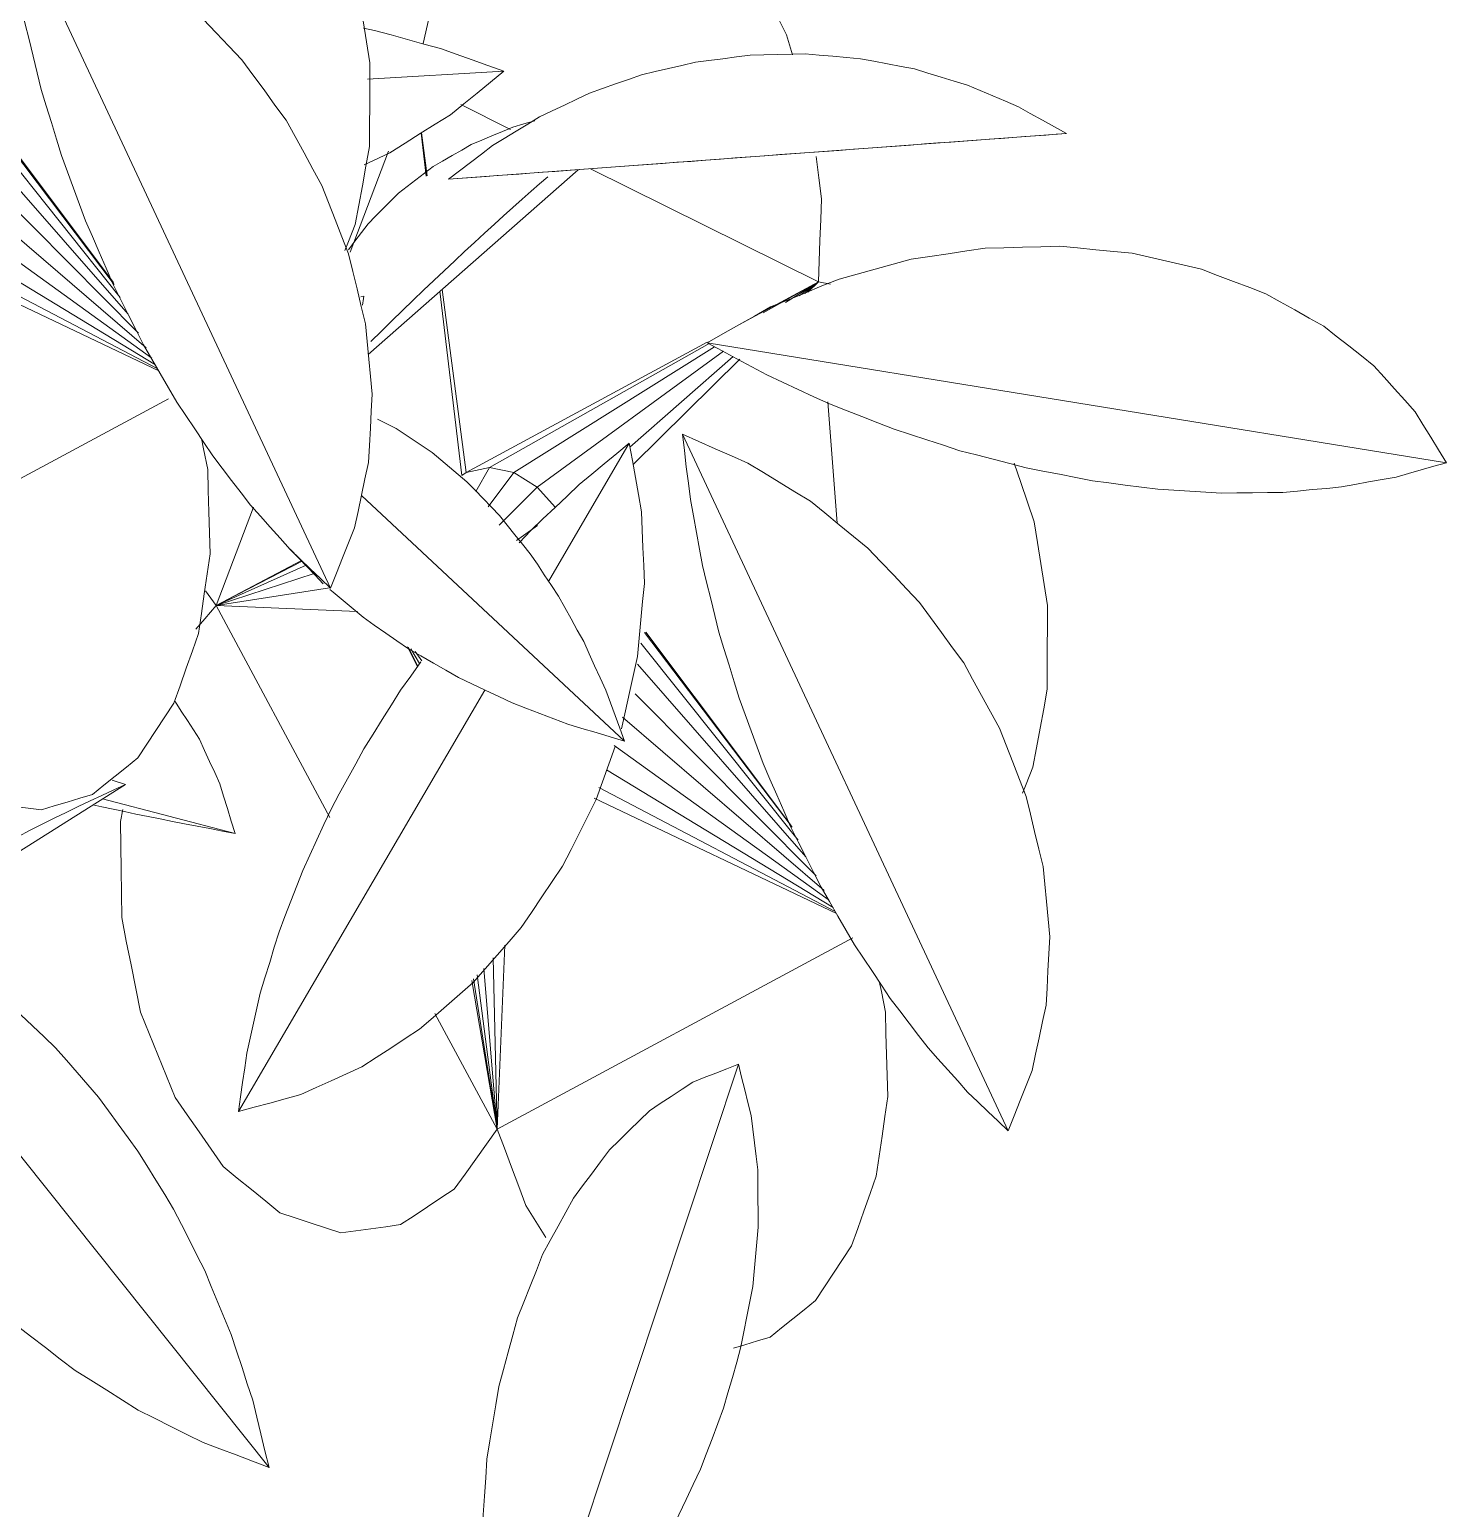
# Model space of a CAD drawing. Header units: metres. Extents: x 10.2 to 20.8, y -0.2 to 6.6.
# Drawn here: x 17.8876 to 17.9895, y 0.344 to 0.4503 of the extents above; entities that cross this region are included whole.
import ezdxf

# ---------------------------------------------------------------- set-up
doc = ezdxf.new("R2010")
doc.units = ezdxf.units.M
doc.layers.add('Importações nas famílias', color=250, linetype='Continuous', lineweight=5)
doc.layers.add('Vegetação', color=7, linetype='Continuous', lineweight=5)

# ---------------------------------------------------------------- blocks, each defined once
blk = doc.blocks.new('Planta_pergolado_12200 - plantas pergolado_skp_Component_12-V60-Corte 3')
at = {"layer": 'Importações nas famílias'}
blk.add_line((17.92705, 0.44022), (17.91195, 0.42693), dxfattribs=at)
at = {"layer": 'Importações nas famílias', "flags": 128}
for points in [[(17.92395, 0.44374), (17.92315, 0.44351), (17.92236, 0.44328)], [(17.92236, 0.44328), (17.92161, 0.44297), (17.92086, 0.44266), (17.92012, 0.44234), (17.91937, 0.44203)], [(17.91937, 0.44203), (17.91868, 0.44163), (17.91799, 0.44123), (17.91731, 0.44083), (17.91662, 0.44044)], [(17.91662, 0.44044), (17.916, 0.43996), (17.91538, 0.43948), (17.91476, 0.43901), (17.91413, 0.43853)], [(17.92368, 0.43868), (17.92428, 0.4392), (17.92487, 0.43971)], [(17.91413, 0.43853), (17.91359, 0.43798), (17.91304, 0.43743), (17.91249, 0.43688), (17.91195, 0.43632)], [(17.92103, 0.43631), (17.92169, 0.4369), (17.92235, 0.4375), (17.92302, 0.43809), (17.92368, 0.43868)], [(17.91195, 0.43632), (17.91148, 0.43571), (17.91101, 0.43509), (17.91054, 0.43447)], [(17.91818, 0.43367), (17.91889, 0.43433), (17.9196, 0.43499), (17.92032, 0.43565), (17.92103, 0.43631)], [(17.91519, 0.43084), (17.91594, 0.43155), (17.91669, 0.43225), (17.91743, 0.43296), (17.91818, 0.43367)], [(17.91214, 0.42787), (17.91291, 0.42861), (17.91367, 0.42935), (17.91443, 0.43009), (17.91519, 0.43084)]]:
    blk.add_lwpolyline(points, dxfattribs=at)
blk = doc.blocks.new('Planta_pergolado_12200 - plantas pergolado_skp_Component_12-V33-Corte 3')
at = {"layer": 'Importações nas famílias'}
blk.add_line((17.96217, 0.3114), (17.91774, 0.30811), dxfattribs=at)
at = {"layer": 'Importações nas famílias', "flags": 128}
for points in [[(17.93942, 0.31704), (17.93843, 0.31691), (17.93745, 0.31678), (17.93646, 0.31666), (17.93548, 0.31653)], [(17.94338, 0.31712), (17.94239, 0.3171), (17.9414, 0.31708), (17.94041, 0.31706), (17.93942, 0.31704)], [(17.94734, 0.31678), (17.94635, 0.31687), (17.94536, 0.31695), (17.94437, 0.31704), (17.94338, 0.31712)], [(17.93548, 0.31653), (17.93451, 0.3163), (17.93355, 0.31608), (17.93258, 0.31585), (17.93161, 0.31562)], [(17.95124, 0.31604), (17.95027, 0.31622), (17.94929, 0.31641), (17.94832, 0.3166), (17.94734, 0.31678)], [(17.95504, 0.31488), (17.95409, 0.31517), (17.95314, 0.31546), (17.95219, 0.31575), (17.95124, 0.31604)], [(17.93161, 0.31562), (17.93068, 0.31529), (17.92974, 0.31496), (17.9288, 0.31463), (17.92787, 0.3143)], [(17.9587, 0.31333), (17.95778, 0.31372), (17.95687, 0.3141), (17.95595, 0.31449), (17.95504, 0.31488)], [(17.92787, 0.3143), (17.92697, 0.31388), (17.92607, 0.31345), (17.92518, 0.31302), (17.92428, 0.3126)], [(17.92428, 0.3126), (17.92343, 0.31208), (17.92259, 0.31156), (17.92174, 0.31104), (17.92089, 0.31053)], [(17.96217, 0.3114), (17.9613, 0.31188), (17.96043, 0.31237), (17.95956, 0.31285), (17.9587, 0.31333)], [(17.92089, 0.31053), (17.92011, 0.30992), (17.91932, 0.30932), (17.91853, 0.30871), (17.91774, 0.30811)], [(17.94791, 0.31035), (17.94892, 0.31042), (17.94993, 0.3105), (17.95094, 0.31057), (17.95195, 0.31065)], [(17.95195, 0.31065), (17.9529, 0.31072), (17.95384, 0.31079), (17.95479, 0.31086), (17.95573, 0.31093)], [(17.95573, 0.31093), (17.95659, 0.31099), (17.95745, 0.31105), (17.95831, 0.31112), (17.95917, 0.31118)], [(17.95917, 0.31118), (17.95992, 0.31124), (17.96067, 0.31129), (17.96142, 0.31135), (17.96217, 0.3114)], [(17.93105, 0.3091), (17.93208, 0.30917), (17.93311, 0.30925), (17.93414, 0.30933), (17.93516, 0.3094)], [(17.93516, 0.3094), (17.93623, 0.30948), (17.93729, 0.30956), (17.93835, 0.30964), (17.93941, 0.30972)], [(17.93941, 0.30972), (17.94048, 0.3098), (17.94155, 0.30988), (17.94262, 0.30996), (17.94369, 0.31004)], [(17.94369, 0.31004), (17.94475, 0.31011), (17.9458, 0.31019), (17.94685, 0.31027), (17.94791, 0.31035)], [(17.91774, 0.30811), (17.91841, 0.30816), (17.91909, 0.30821), (17.91976, 0.30826), (17.92043, 0.30831)], [(17.92043, 0.30831), (17.92122, 0.30837), (17.92201, 0.30843), (17.9228, 0.30848), (17.92359, 0.30854)], [(17.92359, 0.30854), (17.92448, 0.30861), (17.92538, 0.30868), (17.92627, 0.30874), (17.92716, 0.30881)], [(17.92716, 0.30881), (17.92813, 0.30888), (17.9291, 0.30895), (17.93008, 0.30903), (17.93105, 0.3091)]]:
    blk.add_lwpolyline(points, dxfattribs=at)
blk = doc.blocks.new('Planta_pergolado_12200 - plantas pergolado_skp_Component_12-V61-Corte 3')
at = {"layer": 'Importações nas famílias'}
blk.add_line((17.89287, 0.39499), (17.9024, 0.3925), dxfattribs=at)
at = {"layer": 'Importações nas famílias', "flags": 128}
for points in [[(17.89984, 0.39927), (17.8994, 0.39995), (17.89896, 0.40062), (17.89852, 0.4013), (17.89809, 0.40198)], [(17.90129, 0.39608), (17.90093, 0.39688), (17.90056, 0.39768), (17.9002, 0.39847), (17.89984, 0.39927)], [(17.9024, 0.3925), (17.90212, 0.39339), (17.90185, 0.39429), (17.90157, 0.39519), (17.90129, 0.39608)], [(17.89217, 0.39455), (17.89281, 0.39441), (17.89363, 0.39424), (17.89445, 0.39407), (17.89526, 0.3939)], [(17.89526, 0.3939), (17.89614, 0.39372), (17.89701, 0.39355), (17.89788, 0.39337), (17.89875, 0.3932)], [(17.89875, 0.3932), (17.89966, 0.39302), (17.90057, 0.39285), (17.90149, 0.39267), (17.9024, 0.3925)]]:
    blk.add_lwpolyline(points, dxfattribs=at)
blk = doc.blocks.new('Planta_pergolado_12200 - plantas pergolado_skp_Component_12-V63-Corte 3')
at = {"layer": 'Importações nas famílias'}
for p, q in [((17.88446, 0.38969), (17.89452, 0.39603)), ((17.89452, 0.39603), (17.89355, 0.39634)), ((17.86225, 0.37569), (17.87147, 0.3815))]:
    blk.add_line(p, q, dxfattribs=at)
at = {"layer": 'Importações nas famílias', "flags": 128}
for points in [[(17.87455, 0.39581), (17.87363, 0.39533), (17.8727, 0.39484), (17.87178, 0.39436), (17.87086, 0.39387)], [(17.87616, 0.39636), (17.87552, 0.39615), (17.87455, 0.39581)], [(17.89112, 0.39444), (17.89197, 0.39484), (17.89282, 0.39524), (17.89367, 0.39563), (17.89452, 0.39603)], [(17.88765, 0.39273), (17.88852, 0.39316), (17.88938, 0.39359), (17.89025, 0.39401), (17.89112, 0.39444)], [(17.87086, 0.39387), (17.87002, 0.39324), (17.86918, 0.39262), (17.86834, 0.39199), (17.86749, 0.39137)], [(17.88503, 0.39135), (17.88591, 0.39181), (17.88678, 0.39227), (17.88765, 0.39273)], [(17.86749, 0.39137), (17.86675, 0.39062), (17.86601, 0.38987), (17.86526, 0.38912), (17.86452, 0.38836)], [(17.86452, 0.38836), (17.86389, 0.38751), (17.86326, 0.38665), (17.86264, 0.38579), (17.86201, 0.38493)], [(17.86201, 0.38493), (17.86151, 0.38398), (17.86101, 0.38304), (17.86052, 0.38209)], [(17.86768, 0.38078), (17.86844, 0.3813), (17.8692, 0.38181), (17.86996, 0.38233), (17.87072, 0.38285)], [(17.86483, 0.37872), (17.86554, 0.37923), (17.86626, 0.37975), (17.86697, 0.38026), (17.86768, 0.38078)], [(17.85963, 0.38004), (17.85931, 0.37912), (17.85895, 0.37811), (17.8586, 0.37709)], [(17.86222, 0.3767), (17.86287, 0.3772), (17.86352, 0.37771), (17.86418, 0.37821), (17.86483, 0.37872)], [(17.8586, 0.37709), (17.85839, 0.37604), (17.85819, 0.37499), (17.85798, 0.37393)], [(17.86045, 0.37523), (17.86104, 0.37572), (17.86163, 0.37621), (17.86222, 0.3767)]]:
    blk.add_lwpolyline(points, dxfattribs=at)
blk = doc.blocks.new('Planta_pergolado_12200 - plantas pergolado_skp_Component_12-V64-Corte 3')
at = {"layer": 'Importações nas famílias'}
blk.add_line((17.93038, 0.39914), (17.91148, 0.41679), dxfattribs=at)
at = {"layer": 'Importações nas famílias', "flags": 128}
for points in [[(17.91396, 0.42162), (17.9133, 0.42195), (17.91263, 0.42229)], [(17.91656, 0.41988), (17.91591, 0.42032), (17.91526, 0.42075), (17.91461, 0.42118), (17.91396, 0.42162)], [(17.91905, 0.41779), (17.91843, 0.41831), (17.91781, 0.41884), (17.91718, 0.41936), (17.91656, 0.41988)], [(17.92141, 0.41535), (17.92082, 0.41596), (17.92023, 0.41657), (17.91964, 0.41718), (17.91905, 0.41779)], [(17.92361, 0.4126), (17.92306, 0.41329), (17.92251, 0.41398), (17.92196, 0.41467), (17.92141, 0.41535)], [(17.90635, 0.41293), (17.90695, 0.41231), (17.90754, 0.41169), (17.90814, 0.41107), (17.90873, 0.41044)], [(17.92563, 0.40957), (17.92513, 0.41033), (17.92462, 0.41109), (17.92412, 0.41185), (17.92361, 0.4126)], [(17.90921, 0.41004), (17.90944, 0.40984), (17.91016, 0.40924), (17.91087, 0.40864), (17.91159, 0.40804)], [(17.92745, 0.4063), (17.92699, 0.40712), (17.92654, 0.40793), (17.92609, 0.40875), (17.92563, 0.40957)], [(17.91159, 0.40804), (17.9124, 0.40748), (17.91322, 0.40691), (17.91403, 0.40635), (17.91485, 0.40578)], [(17.92904, 0.4028), (17.92864, 0.40368), (17.92824, 0.40455), (17.92785, 0.40542), (17.92745, 0.4063)], [(17.91485, 0.40578), (17.91575, 0.40527), (17.91665, 0.40475), (17.91755, 0.40423), (17.91845, 0.40372)], [(17.91845, 0.40372), (17.91941, 0.40326), (17.92038, 0.40281), (17.92134, 0.40235), (17.9223, 0.4019)], [(17.9223, 0.4019), (17.9233, 0.40151), (17.92431, 0.40113), (17.92531, 0.40074), (17.92631, 0.40036)], [(17.93038, 0.39914), (17.93005, 0.40006), (17.92971, 0.40097), (17.92937, 0.40189), (17.92904, 0.4028)], [(17.92631, 0.40036), (17.92733, 0.40005), (17.92835, 0.39975), (17.92936, 0.39944), (17.93038, 0.39914)]]:
    blk.add_lwpolyline(points, dxfattribs=at)
blk = doc.blocks.new('Planta_pergolado_12200 - plantas pergolado_skp_Component_17-V65-Corte 3')
at = {"layer": 'Importações nas famílias'}
for p, q in [((17.91164, 0.43113), (17.91142, 0.43109)), ((17.87354, 0.40671), (17.87259, 0.40603)), ((17.87451, 0.40554), (17.85638, 0.38935)), ((17.85638, 0.38935), (17.87718, 0.40095)), ((17.87738, 0.4007), (17.85638, 0.38935)), ((17.87764, 0.40037), (17.85638, 0.38935)), ((17.85638, 0.38935), (17.87771, 0.39985)), ((17.87654, 0.39872), (17.87771, 0.39985)), ((17.87807, 0.39971), (17.87771, 0.39985)), ((17.85638, 0.38935), (17.87654, 0.39872)), ((17.87589, 0.39801), (17.87654, 0.39872)), ((17.87968, 0.39802), (17.87654, 0.39872)), ((17.87573, 0.39783), (17.85638, 0.38935)), ((17.87573, 0.39783), (17.87534, 0.39726)), ((17.87573, 0.39783), (17.88074, 0.39721)), ((17.87534, 0.39726), (17.85638, 0.38935)), ((17.87534, 0.39726), (17.86297, 0.39012)), ((17.86297, 0.39012), (17.87539, 0.39704)), ((17.86297, 0.39011), (17.87561, 0.39703)), ((17.88121, 0.39686), (17.87534, 0.39726)), ((17.87534, 0.39726), (17.87539, 0.39704)), ((17.88136, 0.39674), (17.87539, 0.39704)), ((17.8618, 0.38981), (17.85638, 0.38935))]:
    blk.add_line(p, q, dxfattribs=at)
at = {"layer": 'Importações nas famílias', "flags": 128}
for points in [[(17.91156, 0.43048), (17.91158, 0.43064), (17.9116, 0.4308), (17.91162, 0.43097), (17.91164, 0.43113)], [(17.87259, 0.40603), (17.87153, 0.40522), (17.87048, 0.40441), (17.86942, 0.40359), (17.86836, 0.40278)], [(17.86836, 0.40278), (17.86729, 0.4019), (17.86621, 0.40103), (17.86514, 0.40015), (17.86406, 0.39927)], [(17.86406, 0.39927), (17.86306, 0.39841), (17.86206, 0.39754), (17.86106, 0.39667), (17.86006, 0.39581)], [(17.86006, 0.39581), (17.85922, 0.39503), (17.85837, 0.39425), (17.85753, 0.39347), (17.85669, 0.39268)], [(17.8685, 0.3926), (17.86934, 0.39319), (17.87017, 0.39379), (17.87101, 0.39439), (17.87168, 0.39488)], [(17.85669, 0.39268), (17.85608, 0.39206), (17.85547, 0.39143), (17.85486, 0.3908), (17.85424, 0.39017)], [(17.86575, 0.39079), (17.86644, 0.39124), (17.86713, 0.39169), (17.86781, 0.39214), (17.8685, 0.3926)], [(17.86375, 0.38969), (17.86425, 0.38996), (17.86475, 0.39024), (17.86525, 0.39051), (17.86575, 0.39079)], [(17.85638, 0.38935), (17.85549, 0.38859), (17.8546, 0.38782), (17.85371, 0.38706), (17.85282, 0.3863)], [(17.85424, 0.39017), (17.85392, 0.38974), (17.85359, 0.38932), (17.85326, 0.3889), (17.85293, 0.38847)], [(17.85405, 0.38805), (17.85463, 0.38837), (17.85521, 0.3887), (17.8558, 0.38903), (17.85638, 0.38935)], [(17.86321, 0.38954), (17.86348, 0.38961), (17.86375, 0.38969)], [(17.85293, 0.38847), (17.85291, 0.38829), (17.8529, 0.38811), (17.85288, 0.38793), (17.85286, 0.38775)], [(17.85286, 0.38775), (17.85316, 0.38782), (17.85346, 0.3879), (17.85375, 0.38797), (17.85405, 0.38805)], [(17.85282, 0.3863), (17.85204, 0.38559), (17.85126, 0.38488), (17.85049, 0.38417), (17.84971, 0.38346)], [(17.84971, 0.38346), (17.8491, 0.38286), (17.84849, 0.38226), (17.84788, 0.38166), (17.84726, 0.38105)], [(17.84726, 0.38105), (17.84686, 0.3806), (17.84646, 0.38014), (17.84605, 0.37968), (17.84565, 0.37922)], [(17.84873, 0.37949), (17.84946, 0.37997), (17.85018, 0.38045), (17.8509, 0.38094), (17.85162, 0.38142)], [(17.84565, 0.37922), (17.84548, 0.37894), (17.84532, 0.37866), (17.84515, 0.37838), (17.84498, 0.3781)], [(17.84657, 0.37824), (17.84711, 0.37855), (17.84765, 0.37886), (17.84819, 0.37917), (17.84873, 0.37949)], [(17.84498, 0.3781), (17.84506, 0.37802), (17.84514, 0.37794), (17.84522, 0.37785), (17.84529, 0.37777)], [(17.84529, 0.37777), (17.84561, 0.37789), (17.84593, 0.378), (17.84625, 0.37812), (17.84657, 0.37824)]]:
    blk.add_lwpolyline(points, dxfattribs=at)
blk = doc.blocks.new('Planta_pergolado_12200 - plantas pergolado_skp_Component_16-V66-Corte 3')
for name, p in [('Planta_pergolado_12200 - plantas pergolado_skp_Component_12-V33-Corte 3', (0, 0.13142)), ('Planta_pergolado_12200 - plantas pergolado_skp_Component_12-V60-Corte 3', (0, 0)), ('Planta_pergolado_12200 - plantas pergolado_skp_Component_17-V65-Corte 3', (0, 0)), ('Planta_pergolado_12200 - plantas pergolado_skp_Component_12-V64-Corte 3', (0, 0)), ('Planta_pergolado_12200 - plantas pergolado_skp_Component_12-V61-Corte 3', (0, 0)), ('Planta_pergolado_12200 - plantas pergolado_skp_Component_12-V63-Corte 3', (0, 0))]:
    blk.add_blockref(name, p)
blk = doc.blocks.new('Planta_pergolado_12200 - plantas pergolado_skp_Component_12-V96-Corte 3')
at = {"layer": 'Importações nas famílias'}
blk.add_line((17.86232, 0.37591), (17.84592, 0.32646), dxfattribs=at)
at = {"layer": 'Importações nas famílias', "flags": 128}
for points in [[(17.85905, 0.37463), (17.85987, 0.37495), (17.86069, 0.37527), (17.8615, 0.37559), (17.86232, 0.37591)], [(17.86232, 0.37591), (17.86255, 0.37499), (17.86278, 0.37407), (17.863, 0.37315), (17.86323, 0.37223)], [(17.85593, 0.37256), (17.85671, 0.37308), (17.85749, 0.3736), (17.85827, 0.37411), (17.85905, 0.37463)], [(17.85305, 0.36976), (17.85377, 0.37046), (17.85449, 0.37116), (17.85521, 0.37186), (17.85593, 0.37256)], [(17.86323, 0.37223), (17.86335, 0.37125), (17.86347, 0.37027), (17.86359, 0.36929), (17.86371, 0.36831)], [(17.85047, 0.36629), (17.85111, 0.36716), (17.85176, 0.36802), (17.8524, 0.36889), (17.85305, 0.36976)], [(17.86371, 0.36831), (17.86372, 0.36728), (17.86373, 0.36625), (17.86374, 0.36522), (17.86374, 0.3642)], [(17.84825, 0.36223), (17.8488, 0.36324), (17.84936, 0.36426), (17.84991, 0.36527), (17.85047, 0.36629)], [(17.86374, 0.3642), (17.86364, 0.36313), (17.86355, 0.36207), (17.86345, 0.36101), (17.86335, 0.35994)], [(17.84645, 0.35767), (17.8469, 0.35881), (17.84735, 0.35995), (17.8478, 0.36109), (17.84825, 0.36223)], [(17.86335, 0.35994), (17.86314, 0.35885), (17.86293, 0.35777), (17.86272, 0.35668), (17.86251, 0.35559)], [(17.8451, 0.35274), (17.84544, 0.35397), (17.84577, 0.35521), (17.84611, 0.35644), (17.84645, 0.35767)], [(17.86251, 0.35559), (17.8622, 0.35449), (17.86189, 0.35339), (17.86157, 0.35229), (17.86126, 0.35119)], [(17.84424, 0.34753), (17.84446, 0.34883), (17.84467, 0.35013), (17.84489, 0.35143), (17.8451, 0.35274)], [(17.86126, 0.35119), (17.86084, 0.35009), (17.86043, 0.34899), (17.86001, 0.34789), (17.85959, 0.34679)], [(17.84389, 0.34217), (17.84398, 0.34351), (17.84407, 0.34485), (17.84416, 0.34619), (17.84424, 0.34753)], [(17.85959, 0.34679), (17.85908, 0.3457), (17.85857, 0.34461), (17.85805, 0.34352), (17.85754, 0.34244)], [(17.85754, 0.34244), (17.85693, 0.34137), (17.85633, 0.34031), (17.85572, 0.33925), (17.85511, 0.33818)], [(17.84406, 0.33679), (17.84402, 0.33813), (17.84398, 0.33948), (17.84394, 0.34082), (17.84389, 0.34217)], [(17.85511, 0.33818), (17.85442, 0.33715), (17.85373, 0.33613), (17.85304, 0.3351), (17.85235, 0.33407)], [(17.84474, 0.33151), (17.84457, 0.33283), (17.8444, 0.33415), (17.84423, 0.33547), (17.84406, 0.33679)], [(17.85235, 0.33407), (17.85158, 0.33309), (17.85081, 0.33211), (17.85004, 0.33113), (17.84927, 0.33015)], [(17.84592, 0.32646), (17.84562, 0.32773), (17.84533, 0.32899), (17.84504, 0.33025), (17.84474, 0.33151)], [(17.84927, 0.33015), (17.84843, 0.32923), (17.8476, 0.32831), (17.84676, 0.32739), (17.84592, 0.32646)]]:
    blk.add_lwpolyline(points, dxfattribs=at)
blk = doc.blocks.new('Planta_pergolado_12200 - plantas pergolado_skp_Component_12-V97-Corte 3')
at = {"layer": 'Importações nas famílias'}
blk.add_line((17.79528, 0.38864), (17.82858, 0.34692), dxfattribs=at)
at = {"layer": 'Importações nas famílias', "flags": 128}
for points in [[(17.79482, 0.38509), (17.79494, 0.38597), (17.79505, 0.38686), (17.79517, 0.38775), (17.79528, 0.38864)], [(17.79528, 0.38864), (17.79623, 0.38829), (17.79718, 0.38795), (17.79813, 0.3876), (17.79908, 0.38725)], [(17.79908, 0.38725), (17.80001, 0.38678), (17.80094, 0.38631), (17.80188, 0.38585), (17.80281, 0.38538)], [(17.79508, 0.38123), (17.79502, 0.3822), (17.79495, 0.38316), (17.79489, 0.38412), (17.79482, 0.38509)], [(17.80281, 0.38538), (17.80372, 0.38479), (17.80462, 0.38421), (17.80553, 0.38362), (17.80644, 0.38304)], [(17.80644, 0.38304), (17.80731, 0.38235), (17.80818, 0.38165), (17.80906, 0.38096), (17.80993, 0.38027)], [(17.79606, 0.37717), (17.79582, 0.37819), (17.79557, 0.3792), (17.79533, 0.38022), (17.79508, 0.38123)], [(17.80993, 0.38027), (17.81075, 0.37947), (17.81158, 0.37868), (17.81241, 0.37789), (17.81324, 0.37709)], [(17.79774, 0.37301), (17.79732, 0.37405), (17.7969, 0.37509), (17.79648, 0.37613), (17.79606, 0.37717)], [(17.81324, 0.37709), (17.81401, 0.3762), (17.81478, 0.37532), (17.81555, 0.37443), (17.81632, 0.37354)], [(17.81632, 0.37354), (17.81703, 0.37257), (17.81774, 0.3716), (17.81845, 0.37063), (17.81916, 0.36967)], [(17.80006, 0.36883), (17.79948, 0.36987), (17.7989, 0.37092), (17.79832, 0.37196), (17.79774, 0.37301)], [(17.81916, 0.36967), (17.8198, 0.36862), (17.82044, 0.36758), (17.82108, 0.36654), (17.82172, 0.3655)], [(17.80299, 0.36473), (17.80226, 0.36575), (17.80153, 0.36678), (17.8008, 0.3678), (17.80006, 0.36883)], [(17.80646, 0.36082), (17.80559, 0.3618), (17.80472, 0.36277), (17.80386, 0.36375), (17.80299, 0.36473)], [(17.82172, 0.3655), (17.82228, 0.3644), (17.82284, 0.3633), (17.8234, 0.36219), (17.82396, 0.36109)], [(17.81037, 0.35718), (17.80939, 0.35809), (17.80841, 0.359), (17.80743, 0.35991), (17.80646, 0.36082)], [(17.82396, 0.36109), (17.82443, 0.35994), (17.82491, 0.35879), (17.82539, 0.35764), (17.82586, 0.35649)], [(17.81464, 0.3539), (17.81357, 0.35472), (17.8125, 0.35554), (17.81144, 0.35636), (17.81037, 0.35718)], [(17.82586, 0.35649), (17.82625, 0.35531), (17.82664, 0.35412), (17.82702, 0.35294), (17.82741, 0.35175)], [(17.81917, 0.35105), (17.81804, 0.35176), (17.81691, 0.35247), (17.81577, 0.35319), (17.81464, 0.3539)], [(17.82385, 0.34871), (17.82268, 0.34929), (17.82151, 0.34988), (17.82034, 0.35047), (17.81917, 0.35105)], [(17.82741, 0.35175), (17.8277, 0.35055), (17.82799, 0.34934), (17.82829, 0.34813), (17.82858, 0.34692)], [(17.82858, 0.34692), (17.8274, 0.34737), (17.82622, 0.34782), (17.82504, 0.34826), (17.82385, 0.34871)]]:
    blk.add_lwpolyline(points, dxfattribs=at)
blk = doc.blocks.new('Planta_pergolado_12200 - plantas pergolado_skp_Component_16-V119-Corte 3')
for name in ['Planta_pergolado_12200 - plantas pergolado_skp_Component_12-V97-Corte 3', 'Planta_pergolado_12200 - plantas pergolado_skp_Component_12-V96-Corte 3']:
    blk.add_blockref(name, (0.07625, 0))
blk = doc.blocks.new('Planta_pergolado_12200 - plantas pergolado_skp_-3067411-Corte 3')
blk.add_blockref('Planta_pergolado_12200 - plantas pergolado_skp_Component_16-V119-Corte 3', (0, 0))
blk = doc.blocks.new('Planta_pergolado_12200 - plantas pergolado_skp_-3067423-Corte 3')
for name in ['Planta_pergolado_12200 - plantas pergolado_skp_-3067411-Corte 3', 'Planta_pergolado_12200 - plantas pergolado_skp_Component_16-V66-Corte 3']:
    blk.add_blockref(name, (0, 0))
blk = doc.blocks.new('Planta_pergolado_12200 - plantas pergolado_skp_Component_12-V100-Corte 3')
at = {"layer": 'Importações nas famílias'}
blk.add_line((17.85242, 0.24086), (17.829, 0.29093), dxfattribs=at)
at = {"layer": 'Importações nas famílias', "flags": 128}
for points in [[(17.829, 0.29093), (17.83018, 0.29041), (17.83136, 0.28989), (17.83253, 0.28937), (17.83371, 0.28886)], [(17.82957, 0.28625), (17.82943, 0.28742), (17.82928, 0.28859), (17.82914, 0.28976), (17.829, 0.29093)], [(17.83371, 0.28886), (17.83483, 0.28817), (17.83595, 0.28748), (17.83707, 0.2868), (17.8382, 0.28611)], [(17.83044, 0.28149), (17.83023, 0.28268), (17.83001, 0.28387), (17.82979, 0.28506), (17.82957, 0.28625)], [(17.8382, 0.28611), (17.83923, 0.28527), (17.84027, 0.28443), (17.8413, 0.28359), (17.84234, 0.28274)], [(17.84234, 0.28274), (17.84326, 0.28177), (17.84419, 0.28079), (17.84511, 0.27982), (17.84604, 0.27884)], [(17.83162, 0.27671), (17.83132, 0.27791), (17.83103, 0.2791), (17.83074, 0.2803), (17.83044, 0.28149)], [(17.84604, 0.27884), (17.84683, 0.27776), (17.84763, 0.27667), (17.84842, 0.27558), (17.84922, 0.2745)], [(17.83307, 0.27195), (17.83271, 0.27314), (17.83235, 0.27433), (17.83198, 0.27552), (17.83162, 0.27671)], [(17.84922, 0.2745), (17.84986, 0.27333), (17.85051, 0.27215), (17.85115, 0.27098), (17.85179, 0.26981)], [(17.8348, 0.26727), (17.83437, 0.26844), (17.83394, 0.26961), (17.83351, 0.27078), (17.83307, 0.27195)], [(17.85179, 0.26981), (17.85227, 0.26858), (17.85275, 0.26735), (17.85323, 0.26612), (17.85371, 0.26489)], [(17.83677, 0.26273), (17.83628, 0.26386), (17.83578, 0.265), (17.83529, 0.26614), (17.8348, 0.26727)], [(17.85371, 0.26489), (17.85402, 0.26363), (17.85432, 0.26237), (17.85462, 0.26111), (17.85493, 0.25985)], [(17.83897, 0.25836), (17.83842, 0.25945), (17.83787, 0.26054), (17.83732, 0.26164), (17.83677, 0.26273)], [(17.85493, 0.25985), (17.85505, 0.25859), (17.85517, 0.25733), (17.85529, 0.25607), (17.85541, 0.25481)], [(17.84137, 0.25423), (17.84077, 0.25526), (17.84017, 0.25629), (17.83957, 0.25733), (17.83897, 0.25836)], [(17.84394, 0.25037), (17.8433, 0.25133), (17.84266, 0.2523), (17.84201, 0.25326), (17.84137, 0.25423)], [(17.85541, 0.25481), (17.85534, 0.25358), (17.85528, 0.25235), (17.85521, 0.25111), (17.85514, 0.24988)], [(17.84666, 0.24683), (17.84598, 0.24771), (17.8453, 0.2486), (17.84462, 0.24948), (17.84394, 0.25037)], [(17.85514, 0.24988), (17.85489, 0.24871), (17.85464, 0.24754), (17.85439, 0.24637), (17.85414, 0.2452)], [(17.8495, 0.24364), (17.84879, 0.24444), (17.84808, 0.24524), (17.84737, 0.24603), (17.84666, 0.24683)], [(17.85414, 0.2452), (17.85371, 0.24411), (17.85328, 0.24303), (17.85285, 0.24194), (17.85242, 0.24086)], [(17.85242, 0.24086), (17.85169, 0.24155), (17.85096, 0.24225), (17.85023, 0.24295), (17.8495, 0.24364)]]:
    blk.add_lwpolyline(points, dxfattribs=at)
blk = doc.blocks.new('Planta_pergolado_12200 - plantas pergolado_skp_Component_17-V191-Corte 3')
at = {"layer": 'Importações nas famílias'}
for p, q in [((17.89371, 0.43196), (17.8831, 0.44597)), ((17.89364, 0.43211), (17.88321, 0.44599)), ((17.89414, 0.43104), (17.88284, 0.44519)), ((17.89471, 0.42983), (17.8826, 0.44367)), ((17.89544, 0.42847), (17.88224, 0.44174)), ((17.89601, 0.42742), (17.88152, 0.43986)), ((17.8964, 0.42668), (17.88093, 0.43783)), ((17.89667, 0.4262), (17.88037, 0.43608)), ((17.87949, 0.43404), (17.89691, 0.42575)), ((17.89683, 0.4259), (17.87982, 0.43482)), ((17.8976, 0.42374), (17.87251, 0.41025))]:
    blk.add_line(p, q, dxfattribs=at)
at = {"layer": 'Importações nas famílias', "flags": 128}
for points in [[(17.91208, 0.4479), (17.91184, 0.44941), (17.91159, 0.45091), (17.91135, 0.45242), (17.91111, 0.45392)], [(17.91205, 0.44188), (17.91206, 0.44338), (17.91207, 0.44489), (17.91207, 0.4464), (17.91208, 0.4479)], [(17.91103, 0.43627), (17.91128, 0.43767), (17.91154, 0.43907), (17.9118, 0.44048), (17.91205, 0.44188)], [(17.91028, 0.43442), (17.91054, 0.43506), (17.91103, 0.43627)], [(17.90042, 0.41866), (17.90013, 0.42015), (17.89998, 0.42089)], [(17.90059, 0.4126), (17.90055, 0.41412), (17.90051, 0.41563), (17.90046, 0.41715), (17.90042, 0.41866)], [(17.89977, 0.40688), (17.89997, 0.40831), (17.90018, 0.40974), (17.90039, 0.41117), (17.90059, 0.4126)], [(17.89799, 0.40187), (17.89844, 0.40312), (17.89888, 0.40438), (17.89932, 0.40563), (17.89977, 0.40688)], [(17.89539, 0.39793), (17.89604, 0.39891), (17.89669, 0.3999), (17.89734, 0.40089), (17.89799, 0.40187)], [(17.89215, 0.39531), (17.89296, 0.39597), (17.89377, 0.39662), (17.89458, 0.39727), (17.89539, 0.39793)], [(17.88462, 0.39468), (17.88558, 0.39456), (17.88655, 0.39444), (17.88751, 0.39432), (17.88847, 0.39421)], [(17.88847, 0.39421), (17.88939, 0.39448), (17.89031, 0.39476), (17.89123, 0.39504), (17.89215, 0.39531)]]:
    blk.add_lwpolyline(points, dxfattribs=at)
blk = doc.blocks.new('Planta_pergolado_12200 - plantas pergolado_skp_Component_16-V192-Corte 3')
for name, p in [('Planta_pergolado_12200 - plantas pergolado_skp_Component_17-V191-Corte 3', (0, 0)), ('Planta_pergolado_12200 - plantas pergolado_skp_Component_12-V100-Corte 3', (0.05684, 0.16928))]:
    blk.add_blockref(name, p)
blk = doc.blocks.new('Planta_pergolado_12200 - plantas pergolado_skp_-V204-Corte 3')
blk.add_blockref('Planta_pergolado_12200 - plantas pergolado_skp_Component_16-V192-Corte 3', (0, 0))
blk = doc.blocks.new('Planta_pergolado_12200 - plantas pergolado_skp_-3067425-Corte 3')
blk.add_blockref('Planta_pergolado_12200 - plantas pergolado_skp_-V204-Corte 3', (0, 0))
blk = doc.blocks.new('Planta_pergolado_12200 - plantas pergolado_skp_Component_12-V98-Corte 3')
at = {"layer": 'Importações nas famílias'}
blk.add_line((17.88392, 0.28888), (17.83077, 0.29751), dxfattribs=at)
at = {"layer": 'Importações nas famílias', "flags": 128}
for points in [[(17.84545, 0.30351), (17.84678, 0.30371), (17.84811, 0.30391), (17.84944, 0.30411), (17.85077, 0.3043)], [(17.85077, 0.3043), (17.85211, 0.30434), (17.85344, 0.30438), (17.85477, 0.30441), (17.85611, 0.30445)], [(17.85611, 0.30445), (17.85741, 0.30432), (17.85872, 0.30419), (17.86002, 0.30407), (17.86132, 0.30394)], [(17.84026, 0.30209), (17.84156, 0.30245), (17.84285, 0.3028), (17.84415, 0.30316), (17.84545, 0.30351)], [(17.86132, 0.30394), (17.86257, 0.30365), (17.86382, 0.30337), (17.86506, 0.30308), (17.86631, 0.30279)], [(17.83533, 0.30008), (17.83656, 0.30058), (17.8378, 0.30108), (17.83903, 0.30159), (17.84026, 0.30209)], [(17.86631, 0.30279), (17.86746, 0.30235), (17.86862, 0.30191), (17.86978, 0.30147), (17.87094, 0.30103)], [(17.87094, 0.30103), (17.87198, 0.30045), (17.87302, 0.29987), (17.87406, 0.29928), (17.8751, 0.2987)], [(17.83077, 0.29751), (17.83191, 0.29815), (17.83305, 0.29879), (17.83419, 0.29943), (17.83533, 0.30008)], [(17.8751, 0.2987), (17.876, 0.29799), (17.87691, 0.29728), (17.87781, 0.29656), (17.87871, 0.29585)], [(17.83507, 0.29519), (17.834, 0.29577), (17.83292, 0.29635), (17.83185, 0.29693), (17.83077, 0.29751)], [(17.87871, 0.29585), (17.87945, 0.29503), (17.88019, 0.2942), (17.88093, 0.29338), (17.88167, 0.29255)], [(17.83957, 0.29311), (17.83845, 0.29363), (17.83732, 0.29415), (17.8362, 0.29467), (17.83507, 0.29519)], [(17.84421, 0.29129), (17.84305, 0.29175), (17.84189, 0.2922), (17.84073, 0.29266), (17.83957, 0.29311)], [(17.88167, 0.29255), (17.88223, 0.29164), (17.88279, 0.29072), (17.88336, 0.2898), (17.88392, 0.28888)], [(17.84895, 0.28975), (17.84776, 0.29014), (17.84658, 0.29052), (17.8454, 0.29091), (17.84421, 0.29129)], [(17.85372, 0.28851), (17.85253, 0.28882), (17.85133, 0.28913), (17.85014, 0.28944), (17.84895, 0.28975)], [(17.85848, 0.28758), (17.85729, 0.28782), (17.8561, 0.28805), (17.85491, 0.28828), (17.85372, 0.28851)], [(17.88392, 0.28888), (17.88301, 0.28863), (17.88211, 0.28837), (17.8812, 0.28811), (17.8803, 0.28785)], [(17.86318, 0.28698), (17.86201, 0.28713), (17.86083, 0.28728), (17.85966, 0.28743), (17.85848, 0.28758)], [(17.87637, 0.28714), (17.87532, 0.28704), (17.87427, 0.28695), (17.87322, 0.28685), (17.87217, 0.28675)], [(17.8803, 0.28785), (17.87931, 0.28767), (17.87833, 0.2875), (17.87735, 0.28732), (17.87637, 0.28714)], [(17.86776, 0.2867), (17.86662, 0.28677), (17.86547, 0.28684), (17.86433, 0.28691), (17.86318, 0.28698)], [(17.87217, 0.28675), (17.87107, 0.28674), (17.86997, 0.28673), (17.86886, 0.28671), (17.86776, 0.2867)]]:
    blk.add_lwpolyline(points, dxfattribs=at)
blk = doc.blocks.new('Planta_pergolado_12200 - plantas pergolado_skp_Component_12-V297-Corte 3')
at = {"layer": 'Importações nas famílias'}
for p, q in [((17.92491, 0.41061), (17.93073, 0.42056)), ((17.92282, 0.41339), (17.92365, 0.41429)), ((17.90264, 0.37251), (17.92035, 0.40281))]:
    blk.add_line(p, q, dxfattribs=at)
at = {"layer": 'Importações nas famílias', "flags": 128}
for points in [[(17.92713, 0.41759), (17.92803, 0.41833), (17.92893, 0.41907), (17.92983, 0.41981), (17.93073, 0.42056)], [(17.93073, 0.42056), (17.93095, 0.41932), (17.93117, 0.41809), (17.93139, 0.41686), (17.93161, 0.41563)], [(17.92365, 0.41429), (17.92452, 0.41511), (17.92539, 0.41594), (17.92626, 0.41676), (17.92713, 0.41759)], [(17.93161, 0.41563), (17.93166, 0.41434), (17.93171, 0.41305), (17.93177, 0.41177), (17.93182, 0.41048)], [(17.93182, 0.41048), (17.93169, 0.40917), (17.93157, 0.40786), (17.93145, 0.40655), (17.93133, 0.40523)], [(17.93133, 0.40523), (17.93104, 0.40393), (17.93075, 0.40263), (17.93046, 0.40132), (17.93017, 0.40002)], [(17.91429, 0.40281), (17.91502, 0.40382), (17.91574, 0.40483)], [(17.91165, 0.39859), (17.91231, 0.39964), (17.91297, 0.4007), (17.91363, 0.40175), (17.91429, 0.40281)], [(17.92971, 0.39875), (17.92926, 0.39748), (17.92881, 0.39622), (17.92835, 0.39495)], [(17.90929, 0.39425), (17.90988, 0.39534), (17.91047, 0.39642), (17.91106, 0.39751), (17.91165, 0.39859)], [(17.92835, 0.39495), (17.92775, 0.39375), (17.92714, 0.39255), (17.92654, 0.39135), (17.92593, 0.39015)], [(17.90725, 0.38985), (17.90776, 0.39095), (17.90827, 0.39205), (17.90878, 0.39315), (17.90929, 0.39425)], [(17.90555, 0.38542), (17.90597, 0.38653), (17.9064, 0.38764), (17.90682, 0.38874), (17.90725, 0.38985)], [(17.92593, 0.39015), (17.92519, 0.38904), (17.92445, 0.38794), (17.92371, 0.38683), (17.92296, 0.38573)], [(17.9042, 0.38103), (17.90454, 0.38213), (17.90488, 0.38323), (17.90521, 0.38433), (17.90555, 0.38542)], [(17.92296, 0.38573), (17.9221, 0.38474), (17.92124, 0.38376), (17.92037, 0.38277), (17.91951, 0.38179)], [(17.91951, 0.38179), (17.91855, 0.38095), (17.91758, 0.38011), (17.91662, 0.37927), (17.91566, 0.37843)], [(17.90323, 0.37671), (17.90347, 0.37779), (17.90372, 0.37887), (17.90396, 0.37995), (17.9042, 0.38103)], [(17.91566, 0.37843), (17.91462, 0.37775), (17.91358, 0.37707), (17.91254, 0.3764), (17.9115, 0.37572)], [(17.90264, 0.37251), (17.90278, 0.37356), (17.90293, 0.37461), (17.90308, 0.37566), (17.90323, 0.37671)], [(17.9115, 0.37572), (17.9104, 0.37523), (17.90931, 0.37473), (17.90821, 0.37423), (17.90712, 0.37374)], [(17.90712, 0.37374), (17.906, 0.37343), (17.90488, 0.37312), (17.90376, 0.37282), (17.90264, 0.37251)]]:
    blk.add_lwpolyline(points, dxfattribs=at)
blk = doc.blocks.new('Planta_pergolado_12200 - plantas pergolado_skp_Component_12-V298-Corte 3')
at = {"layer": 'Importações nas famílias'}
for p, q in [((17.91163, 0.45039), (17.91241, 0.45023)), ((17.91192, 0.44672), (17.9217, 0.4473))]:
    blk.add_line(p, q, dxfattribs=at)
at = {"layer": 'Importações nas famílias', "flags": 128}
for points in [[(17.91241, 0.45023), (17.9136, 0.44991), (17.91478, 0.44958), (17.91597, 0.44925), (17.91715, 0.44893)], [(17.91715, 0.44893), (17.91829, 0.44852), (17.91943, 0.44811), (17.92057, 0.4477), (17.9217, 0.4473)], [(17.9217, 0.4473), (17.92075, 0.44651), (17.91979, 0.44573), (17.91883, 0.44495), (17.91787, 0.44417)], [(17.91787, 0.44417), (17.91678, 0.44349), (17.91569, 0.44281), (17.91461, 0.44212), (17.91352, 0.44144)], [(17.91352, 0.44144), (17.91233, 0.44087), (17.91168, 0.44056)]]:
    blk.add_lwpolyline(points, dxfattribs=at)
blk = doc.blocks.new('Planta_pergolado_12200 - plantas pergolado_skp_Component_17-V299-Corte 3')
at = {"layer": 'Importações nas famílias'}
for p, q in [((17.94247, 0.44848), (17.94204, 0.44991)), ((17.91862, 0.4449), (17.9222, 0.44312)), ((17.91576, 0.44285), (17.91613, 0.43975)), ((17.9162, 0.43977), (17.9158, 0.44288)), ((17.91067, 0.43429), (17.91343, 0.44156)), ((17.92794, 0.44028), (17.94432, 0.43216)), ((17.94432, 0.43216), (17.93861, 0.42907)), ((17.94432, 0.43216), (17.94035, 0.42992)), ((17.94195, 0.43068), (17.94432, 0.43216)), ((17.94294, 0.43116), (17.94432, 0.43216)), ((17.94335, 0.43131), (17.94432, 0.43216)), ((17.94356, 0.43141), (17.94432, 0.43216)), ((17.94519, 0.43198), (17.94432, 0.43216)), ((17.91712, 0.43148), (17.9187, 0.41824)), ((17.91901, 0.41845), (17.91728, 0.43161)), ((17.93633, 0.42783), (17.91901, 0.41845)), ((17.93651, 0.42775), (17.92069, 0.41881)), ((17.92243, 0.41845), (17.93686, 0.42749)), ((17.9241, 0.4174), (17.9375, 0.42718)), ((17.93078, 0.42027), (17.93819, 0.42678)), ((17.931, 0.41903), (17.93867, 0.42659)), ((17.94568, 0.4148), (17.945, 0.42352)), ((17.91901, 0.41845), (17.9187, 0.41824)), ((17.92069, 0.41881), (17.91901, 0.41845)), ((17.91969, 0.41708), (17.92069, 0.41881)), ((17.92058, 0.41599), (17.92243, 0.41845)), ((17.92243, 0.41845), (17.92069, 0.41881)), ((17.9241, 0.4174), (17.92243, 0.41845)), ((17.92138, 0.41467), (17.9241, 0.4174)), ((17.92542, 0.41594), (17.9241, 0.4174)), ((17.90104, 0.40889), (17.90372, 0.41596)), ((17.92263, 0.41357), (17.92412, 0.41465)), ((17.90717, 0.41213), (17.90104, 0.40889)), ((17.90721, 0.41208), (17.90104, 0.40889)), ((17.9075, 0.41179), (17.90104, 0.40889)), ((17.90808, 0.41118), (17.90104, 0.40889)), ((17.90027, 0.40994), (17.90104, 0.40889)), ((17.90919, 0.41015), (17.90104, 0.40889)), ((17.90104, 0.40889), (17.90921, 0.39365)), ((17.91118, 0.40847), (17.90104, 0.40889)), ((17.94286, 0.39203), (17.93156, 0.40618)), ((17.94243, 0.39295), (17.93182, 0.40696)), ((17.94235, 0.3931), (17.93193, 0.40698)), ((17.91479, 0.40593), (17.9155, 0.40448)), ((17.91483, 0.4059), (17.91554, 0.40453)), ((17.91502, 0.40578), (17.91566, 0.40471)), ((17.91581, 0.40492), (17.91534, 0.40558)), ((17.94343, 0.39081), (17.93132, 0.40466)), ((17.94416, 0.38946), (17.93115, 0.40254)), ((17.94473, 0.38841), (17.93023, 0.40085)), ((17.94502, 0.38775), (17.92965, 0.39882)), ((17.94538, 0.38719), (17.92909, 0.39707)), ((17.94554, 0.38689), (17.92854, 0.39581)), ((17.92821, 0.39503), (17.94563, 0.38674)), ((17.89432, 0.39423), (17.89415, 0.39335)), ((17.9468, 0.38499), (17.92123, 0.37124)), ((17.92178, 0.38446), (17.92123, 0.37124)), ((17.92123, 0.37124), (17.92028, 0.3828)), ((17.92094, 0.38356), (17.92123, 0.37124)), ((17.9194, 0.38192), (17.92123, 0.37124)), ((17.91952, 0.38204), (17.92123, 0.37124)), ((17.92123, 0.37124), (17.9198, 0.38233)), ((17.91676, 0.37957), (17.92123, 0.37124))]:
    blk.add_line(p, q, dxfattribs=at)
at = {"layer": 'Importações nas famílias', "flags": 128}
for points in [[(17.91864, 0.45661), (17.91812, 0.45549), (17.91759, 0.45433), (17.91706, 0.45318), (17.91653, 0.45202)], [(17.93948, 0.45492), (17.93868, 0.4559), (17.93787, 0.45689)], [(17.94204, 0.44991), (17.9414, 0.45116), (17.94076, 0.45242), (17.94012, 0.45367), (17.93948, 0.45492)], [(17.91653, 0.45202), (17.91623, 0.45065), (17.91592, 0.44928)], [(17.94454, 0.43813), (17.94435, 0.43964), (17.94416, 0.44116)], [(17.94432, 0.43216), (17.94437, 0.43365), (17.94443, 0.43514), (17.94449, 0.43664), (17.94454, 0.43813)], [(17.95983, 0.41491), (17.95935, 0.41632), (17.95887, 0.41772), (17.9584, 0.41912)], [(17.9608, 0.40889), (17.96055, 0.4104), (17.96031, 0.4119), (17.96007, 0.41341), (17.95983, 0.41491)], [(17.90104, 0.40889), (17.90021, 0.40793), (17.89956, 0.40719)], [(17.96077, 0.40287), (17.96078, 0.40437), (17.96078, 0.40588), (17.96079, 0.40738), (17.9608, 0.40889)], [(17.95975, 0.39726), (17.96, 0.39866), (17.96026, 0.40006), (17.96052, 0.40146), (17.96077, 0.40287)], [(17.959, 0.39541), (17.95926, 0.39605), (17.95975, 0.39726)], [(17.89415, 0.39335), (17.89417, 0.39162), (17.8942, 0.3899), (17.89422, 0.38818), (17.89424, 0.38646)], [(17.89424, 0.38646), (17.89457, 0.38476), (17.89491, 0.38306), (17.89525, 0.38136), (17.89559, 0.37965)], [(17.94914, 0.37965), (17.94885, 0.38114), (17.9487, 0.38188)], [(17.89559, 0.37965), (17.89621, 0.37812), (17.89684, 0.37659), (17.89746, 0.37505), (17.89809, 0.37352)], [(17.94931, 0.37359), (17.94927, 0.37511), (17.94922, 0.37662), (17.94918, 0.37813), (17.94914, 0.37965)], [(17.89809, 0.37352), (17.89895, 0.37228), (17.89981, 0.37104), (17.90067, 0.36981), (17.90153, 0.36857)], [(17.94848, 0.36787), (17.94869, 0.3693), (17.9489, 0.37073), (17.94911, 0.37216), (17.94931, 0.37359)], [(17.91815, 0.36693), (17.91892, 0.36801), (17.91969, 0.36909), (17.92046, 0.37016), (17.92123, 0.37124)], [(17.92123, 0.37124), (17.92175, 0.36987), (17.92227, 0.3685), (17.92278, 0.36713), (17.9233, 0.36576)], [(17.90153, 0.36857), (17.90255, 0.36773), (17.90357, 0.3669), (17.90459, 0.36607), (17.90561, 0.36523)], [(17.94671, 0.36286), (17.94715, 0.36411), (17.9476, 0.36536), (17.94804, 0.36662), (17.94848, 0.36787)], [(17.91429, 0.36438), (17.91526, 0.36502), (17.91622, 0.36566), (17.91719, 0.3663), (17.91815, 0.36693)], [(17.9233, 0.36576), (17.92402, 0.3646), (17.92473, 0.36345)], [(17.90561, 0.36523), (17.90671, 0.36487), (17.9078, 0.36451), (17.9089, 0.36416), (17.90999, 0.3638)], [(17.90999, 0.3638), (17.91107, 0.36394), (17.91214, 0.36409), (17.91322, 0.36423), (17.91429, 0.36438)], [(17.94411, 0.35892), (17.94476, 0.3599), (17.94541, 0.36089), (17.94606, 0.36188), (17.94671, 0.36286)], [(17.94086, 0.3563), (17.94168, 0.35696), (17.94249, 0.35761), (17.9433, 0.35826), (17.94411, 0.35892)], [(17.93823, 0.35551), (17.93903, 0.35575), (17.93995, 0.35602), (17.94086, 0.3563)]]:
    blk.add_lwpolyline(points, dxfattribs=at)
blk = doc.blocks.new('Planta_pergolado_12200 - plantas pergolado_skp_Component_16-V300-Corte 3')
for name, p in [('Planta_pergolado_12200 - plantas pergolado_skp_Component_17-V299-Corte 3', (0, 0)), ('Planta_pergolado_12200 - plantas pergolado_skp_Component_12-V298-Corte 3', (0, 0)), ('Planta_pergolado_12200 - plantas pergolado_skp_Component_12-V98-Corte 3', (0.10555, 0.13027)), ('Planta_pergolado_12200 - plantas pergolado_skp_Component_12-V100-Corte 3', (0.10555, 0.13027)), ('Planta_pergolado_12200 - plantas pergolado_skp_Component_12-V297-Corte 3', (0, 0))]:
    blk.add_blockref(name, p)
blk = doc.blocks.new('Planta_pergolado_12200 - plantas pergolado_skp_-V321-Corte 3')
blk.add_blockref('Planta_pergolado_12200 - plantas pergolado_skp_Component_16-V300-Corte 3', (0, 0))
blk = doc.blocks.new('Planta_pergolado_12200 - plantas pergolado_skp_-3067427-Corte 3')
blk.add_blockref('Planta_pergolado_12200 - plantas pergolado_skp_-V321-Corte 3', (0, 0))
blk = doc.blocks.new('Planta_pergolado_12200 - plantas pergolado_skp_-3067432-Corte 3')
for name in ['Planta_pergolado_12200 - plantas pergolado_skp_-3067425-Corte 3', 'Planta_pergolado_12200 - plantas pergolado_skp_-3067427-Corte 3', 'Planta_pergolado_12200 - plantas pergolado_skp_-3067423-Corte 3']:
    blk.add_blockref(name, (0, 0))
blk = doc.blocks.new('Planta_pergolado_12200 - Planta_pergolado_12200-3075656-Corte 3')
blk.add_blockref('Planta_pergolado_12200 - plantas pergolado_skp_-3067432-Corte 3', (0, 0))

msp = doc.modelspace()

# ---------------------------------------------------------------- block references
at = {"layer": 'Vegetação', "color": 250}
msp.add_blockref('Planta_pergolado_12200 - Planta_pergolado_12200-3075656-Corte 3', (0, 0), dxfattribs=at)

doc.saveas('drawing.dxf')
